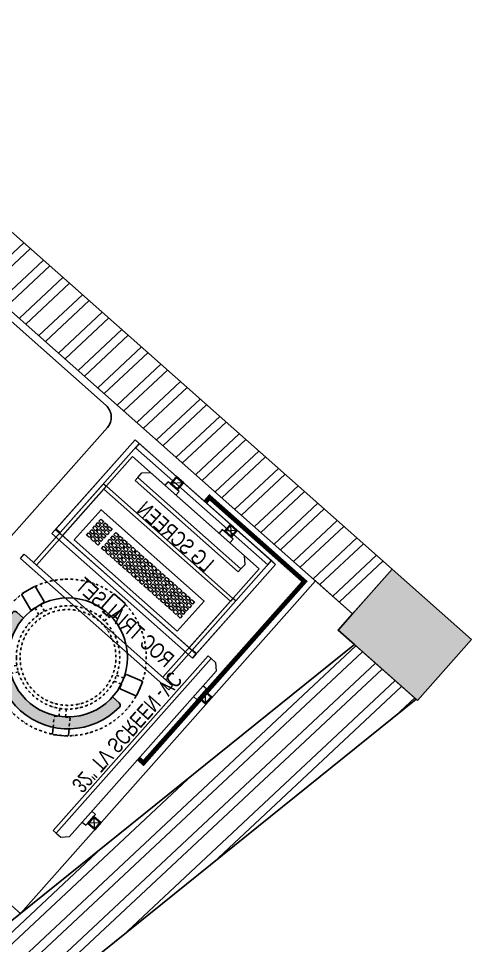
# Model space of a CAD drawing. Header units: feet. Extents: x 2658791 to 2675396, y -5466277 to -5453577.
# Drawn here: x 2673950 to 2675396, y -5463162 to -5460201 of the extents above; entities that cross this region are included whole.
import ezdxf

# ---------------------------------------------------------------- set-up
doc = ezdxf.new("R2010")
doc.units = ezdxf.units.FT
doc.header["$LTSCALE"] = 33
doc.header["$MEASUREMENT"] = 0
for name, pattern in [('ACAD_ISO03W100', [30, 12, -18]), ('DASHDOT2', [0.5, 0.25, -0.125, 0, -0.125]), ('HIDDEN', [9.524999999999995, 6.349999999999997, -3.174999999999998])]:
    doc.linetypes.add(name, pattern=pattern)
doc.layers.add('A-WALL', color=1, linetype='Continuous')
doc.layers.add('PDF_Geometry', color=7, linetype='Continuous')
for name, color, linetype, lineweight in [('Column', 243, 'Continuous', 9), ('Floor-Unit', 1, 'Continuous', 13), ('HATCH', 9, 'Continuous', 9), ('LENS-DIM', 252, 'Continuous', 5), ('LENS-FURNITURE', 13, 'Continuous', 9), ('LENS-TEXT', 31, 'Continuous', 5), ('LENS_DIMENSION', 193, 'Continuous', 0), ('LENS_PARTITION', 21, 'Continuous', 25), ('LK-EQPMT', 3, 'Continuous', 18), ('LN-ELEVATION-1', 81, 'Continuous', 25), ('LN-ELEVATION-2', 103, 'Continuous', 20), ('LN-HATCH', 251, 'Continuous', 0), ('TV', 92, 'Continuous', 18)]:
    doc.layers.add(name, color=color, linetype=linetype, lineweight=lineweight)
doc.styles.get("Standard").update_dxf_attribs({"font": 'GILC____.TTF'})

# ---------------------------------------------------------------- blocks, each defined once
blk = doc.blocks.new('A$C789c81e5')
at = {"layer": 'Column'}
h = blk.add_hatch(color=8, dxfattribs=at)
h.dxf.hatch_style = 1
h.paths.add_polyline_path([(-8311.492409706118, 960), (-8641.492409706116, 960), (-8641.492409706116, 700), (-8311.492409706118, 700)])
h.paths.add_polyline_path([(-4736.492409706115, 1080), (-4736.492409706115, 700), (-5206.492410182953, 700), (-5206.492410182953, 960), (-4986.492409706116, 960), (-4986.492409706116, 1080)])
h.paths.add_polyline_path([(-1094.007965486496, 700), (-1114.276582622435, 1132.009233456105), (-1373.990896218922, 1119.824192863889), (-1366.492409706116, 960), (-1516.492409706116, 960), (-1516.492409706116, 700)])
h.paths.add_polyline_path([(-1503.339784145355, 3876.791524887085), (-1243.625470195897, 3888.976565160789), (-1222.535977363586, 3439.471020698547), (-1482.250291312113, 3427.285980423913)])
h.paths.add_polyline_path([(-8641.492409706116, 4200), (-8381.492409706118, 4200), (-8381.492409706118, 3810), (-8641.492409706116, 3810)])
h.paths.add_polyline_path([(-5154.556396007538, 6972.306147575378), (-4896.390229654032, 6941.480336589738), (-4941.443337128498, 6564.160555745475), (-5199.609504167922, 6594.986366735771)])
h.paths.add_polyline_path([(-1595.250930786133, 6779.954229354858), (-1625.953193664551, 6490.197557449341), (-1611.185774791985, 6175.441929840483), (-1351.471461296081, 6187.626970291137), (-1365.30828666687, 6482.547757148743), (-1336.698299407959, 6752.558309555054)])
h.paths.add_polyline_path([(-8641.492409706116, 7360), (-8381.492409706118, 7360), (-8381.492409706118, 6980), (-8641.492409706116, 6980)])
h.paths.add_polyline_path([(-6192.364139080048, 10137.73077964782), (-5940.250744475983, 10422.05249279085), (-5745.714836198836, 10249.55385485384), (-5997.82822947111, 9965.232141642831)])
h.paths.add_polyline_path([(-4115.745920181274, 12479.64383792877), (-3856.997962714639, 12771.44770124461), (-3662.462054391858, 12598.94906314369), (-3921.21001044428, 12307.14519981015)])
h.paths.add_polyline_path([(271.4398036003113, 10231.86974811554), (584.3736547310835, 9999.12008652091), (351.6239946372807, 9686.186235813424), (38.69014285923913, 9918.93589718081)])
h.paths.add_polyline_path([(-858.1754870414734, 16153.37965774536), (-633.5505302879028, 16406.70119558833), (-439.0146213681437, 16234.20255690254), (-663.6395783424377, 15980.88102054596)])
at = {"layer": 'LN-HATCH'}
h = blk.add_hatch(dxfattribs=at)
h.set_pattern_fill('ANSI32', color=256, scale=222, angle=88.10999999999999)
h.set_pattern_definition([(133.11, (0, 0), (-60.77608072651567, -56.89314995255626), []), (133.11, (1.294310255814574, 39.22307682720641), (-60.77608072651567, -56.89314995255626), [])])
h.paths.add_polyline_path([(143.0014266967773, 9841.352676391602), (41.54644584655762, 9704.945613861086), (250.1690135002136, 9549.77917289734), (351.6239946372807, 9686.186235813424)])
h.paths.add_polyline_path([(1647.037220766097, 11221.78926352629), (697.7645153999327, 10151.57504081726), (584.3736548423767, 9999.120086669922), (382.7661848068237, 10149.06893444061), (1459.539053643848, 11387.87552453516)])
h.paths.add_polyline_path([(-442.4866995890624, 16230.28690923284), (2666.07070684433, 12370.65224266052), (2261.10444688797, 11914.09146976471), (2066.595031738281, 12086.61998176574), (2248.05396938324, 12295.42146110534), (2197.7392578125, 12537.63692378998), (-617.4290962624362, 16032.99504417833)])
h.paths.add_polyline_path([(2066.595031738281, 12086.61998176574), (1656.445931853055, 11614.45266670952), (1846.108580330647, 11446.22320398999), (2261.104447755031, 11914.0914689945)])
h.paths.add_polyline_path([(-3856.997962714639, 12771.44770124461), (-858.175492033828, 16153.37966217101), (-716.0146304476074, 16027.32296070643), (-3714.837113392074, 12645.39101016521)])
h.paths.add_polyline_path([(-5940.250744475983, 10422.05249279085), (-4115.745920181274, 12479.64383792877), (-3973.58506357437, 12353.58714090474), (-5798.08989187004, 10295.99579888955)])
h.paths.add_polyline_path([(-8641.492409706116, 7360), (-6192.364139080048, 10137.73077964782), (-6050.203282833099, 10011.67408275604), (-8401.492409706116, 7360)])
h.paths.add_polyline_path([(-8451.492409706116, 4200), (-8641.492409706116, 4200), (-8641.492409706116, 6980), (-8451.492409706116, 6980)])
h.paths.add_polyline_path([(-8381.492409706118, 1090), (-8451.492409706116, 1090), (-8451.492409706116, 3810), (-8641.492409706116, 3810), (-8641.492409706116, 960), (-8381.492409706118, 960)])
at = {"layer": 'A-WALL'}
for points in [[(-442.4866995890624, 16230.28690923284), (2666.07070684433, 12370.65224266052), (2261.10444688797, 11914.09146976471), (2066.595031738281, 12086.61998176574), (2248.05396938324, 12295.42146110534), (2197.7392578125, 12537.63692378998), (-617.4290962624362, 16032.99504417833)], [(-3856.997962714639, 12771.44770124461), (-858.175492033828, 16153.37966217101), (-716.0146304476074, 16027.32296070643), (-3714.837113392074, 12645.39101016521)]]:
    blk.add_lwpolyline(points, close=True, dxfattribs=at)
at = {"layer": 'Column'}
blk.add_lwpolyline([(-858.1754870414734, 16153.37965774536), (-633.5505302879028, 16406.70119558833), (-439.0146213681437, 16234.20255690254), (-663.6395783424377, 15980.88102054596)], close=True, dxfattribs=at)
blk = doc.blocks.new('MOROTISED TABLE-TRIAL SET 950x600')
at = {"layer": 'PDF_Geometry', "lineweight": 25}
blk.add_lwpolyline([(415.5923622683621, 2.18279e-11), (550.0003704861738, 2.18279e-11, 0.4142524001247118), (599.9958994225599, 50.00260162355697), (599.9958994225599, 899.9973678589085, 0.4142518501714829), (550.0003704861738, 950.0000000000218), (50.00260613718999, 950.0000000000218, 0.4142929195148918), (4.605390131e-07, 899.9973678589085), (4.605390131e-07, 50.00260162355697, 0.414163635492108), (50.00260613718999, 2.18279e-11), (415.5923622683621, 2.18279e-11)], format="xyb", dxfattribs=at)
blk = doc.blocks.new('TRIAL SET ROC')
at = {"layer": 'LENS-DIM', "ltscale": 0.5}
for points in [[(-400.3652351796627, -364.3162249757442), (-430.3652351796626, -364.3162249757442)], [(169.6347648203373, -364.3162249757442), (139.6347648203373, -364.3162249757442)]]:
    blk.add_lwpolyline(points, dxfattribs=at)
at = {"layer": 'LENS-FURNITURE'}
blk.add_lwpolyline([(-430.3652351796626, 18), (169.6347648203373, 18), (169.6347648203373, -382.3162249757443), (-430.3652351796626, -382.3162249757443)], close=True, dxfattribs=at)
at = {"layer": 'LENS-FURNITURE', "color": 146}
for points in [[(-412.3652351796627, -153.6065521437457), (-400.3652351796627, -153.6065521437457), (-400.3652351796628, -490.6065521437458), (-412.3652351796627, -490.6065521437458)], [(139.6347648203373, -153.6065521437458), (-400.3652351796627, -153.6065521437457), (-400.3652351796627, -165.6065521437457), (139.6347648203373, -165.6065521437458)], [(151.6347648203373, -153.6065521437458), (139.6347648203373, -153.6065521437458), (139.6347648203372, -490.6065521437458), (151.6347648203373, -490.6065521437458)], [(192.1347648203373, -490.6065521437458), (-440.8652351796627, -490.6065521437458), (-440.8652351796627, -508.6065521437458), (192.1347648203373, -508.6065521437458)]]:
    blk.add_lwpolyline(points, close=True, dxfattribs=at)
at = {"layer": 'LN-ELEVATION-2'}
for points in [[(-430.3652351796626, 18), (-412.3652351796627, 18), (-412.3652351796627, -362.3162249757442), (-430.3652351796626, -362.3162249757442)], [(-412.3652351796627, 18), (151.6347648203373, 18), (151.6347648203373, 0), (-412.3652351796627, 0)], [(169.6347648203373, 18), (151.6347648203373, 18), (151.6347648203373, -362.3162249757442), (169.6347648203373, -362.3162249757442)], [(169.6347648203373, -364.3162249757442), (-430.3652351796626, -364.3162249757442), (-430.3652351796626, -382.3162249757443), (169.6347648203373, -382.3162249757443)], [(169.6347648203373, -382.3162249757443), (-430.3652351796626, -382.3162249757443), (-430.3652351796626, -364.3162249757442), (169.6347648203373, -364.3162249757442)]]:
    blk.add_lwpolyline(points, close=True, dxfattribs=at)
at = {"layer": 'LN-ELEVATION-2', "linetype": 'HIDDEN', "ltscale": 100}
blk.add_lwpolyline([(-400.3652351796627, -364.3162249757442), (139.6347648203373, -364.3162249757442), (139.6347648203373, -27.35909500904381), (-400.3652351796627, -27.35909500904381)], close=True, dxfattribs=at)
at = {"insert": (-386.8645105547048, -414.1468168679739), "char_height": 50, "attachment_point": 1}
blk.add_mtext_dynamic_manual_height_columns('ROC TRIAL SET', width=625.228464345434, gutter_width=500, heights=[0], dxfattribs=at)
blk = doc.blocks.new('*U28')
at = {"layer": 'LK-EQPMT', "ltscale": 12}
blk.add_lwpolyline([(5.986879315214991, 4.914598100478997), (-5.986879315214991, 4.914598100478997), (-5.986879315214991, -4.914598100478997), (5.986879315214991, -4.914598100478997)], close=True, dxfattribs=at)
blk = doc.blocks.new('*U29')
at = {"color": 0, "linetype": 'ByBlock', "lineweight": -2}
for p in [(0, 0), (17.96063794564497, 0), (35.92127589128995, 0), (53.88191383693492, 0), (71.8425517825799, 0), (89.80318972822487, 0), (107.7638276738698, 0), (125.7244656195148, 0), (143.6851035651598, 0), (161.6457415108048, 0), (179.6063794564497, 0), (197.5670174020947, 0), (215.5276553477397, 0), (233.4882932933847, 0), (251.4489312390296, 0), (269.4095691846746, 0), (287.3702071303196, 0), (305.3308450759646, 0), (323.2914830216096, 0), (-9e-16, -14.74379430143699), (-1.8e-15, -29.48758860287398), (17.96063794564497, -14.74379430143699), (17.96063794564497, -29.48758860287398), (35.92127589128995, -14.74379430143699), (35.92127589128995, -29.48758860287398), (53.88191383693492, -14.74379430143699), (53.88191383693492, -29.48758860287398), (71.8425517825799, -14.74379430143699), (71.8425517825799, -29.48758860287398), (89.80318972822487, -14.74379430143699), (89.80318972822487, -29.48758860287398), (107.7638276738698, -14.74379430143699), (107.7638276738698, -29.48758860287398), (125.7244656195148, -14.74379430143699), (125.7244656195148, -29.48758860287398), (143.6851035651598, -14.74379430143699), (143.6851035651598, -29.48758860287398), (161.6457415108048, -14.74379430143699), (161.6457415108048, -29.48758860287398), (179.6063794564497, -14.74379430143699), (179.6063794564497, -29.48758860287398), (197.5670174020947, -14.74379430143699), (197.5670174020947, -29.48758860287398), (215.5276553477397, -14.74379430143699), (215.5276553477397, -29.48758860287398), (233.4882932933847, -14.74379430143699), (233.4882932933847, -29.48758860287398), (251.4489312390296, -14.74379430143699), (251.4489312390296, -29.48758860287398), (269.4095691846746, -14.74379430143699), (269.4095691846746, -29.48758860287398), (287.3702071303196, -14.74379430143699), (287.3702071303196, -29.48758860287398), (305.3308450759646, -14.74379430143699), (305.3308450759646, -29.48758860287398), (323.2914830216096, -14.74379430143699), (323.2914830216096, -29.48758860287398), (-2.7e-15, -44.23138290431096), (-3.6e-15, -58.97517720574795), (17.96063794564497, -44.23138290431096), (17.96063794564497, -58.97517720574795), (35.92127589128995, -44.23138290431096), (35.92127589128994, -58.97517720574795), (53.88191383693492, -44.23138290431096), (53.88191383693492, -58.97517720574795), (71.8425517825799, -44.23138290431096), (71.8425517825799, -58.97517720574795), (89.80318972822487, -44.23138290431096), (89.80318972822487, -58.97517720574795), (107.7638276738698, -44.23138290431096), (107.7638276738698, -58.97517720574795), (125.7244656195148, -44.23138290431096), (125.7244656195148, -58.97517720574795), (143.6851035651598, -44.23138290431096), (143.6851035651598, -58.97517720574795), (161.6457415108048, -44.23138290431096), (161.6457415108048, -58.97517720574795), (179.6063794564497, -44.23138290431096), (179.6063794564497, -58.97517720574795), (197.5670174020947, -44.23138290431096), (197.5670174020947, -58.97517720574795), (215.5276553477397, -44.23138290431096), (215.5276553477397, -58.97517720574795), (233.4882932933847, -44.23138290431096), (233.4882932933847, -58.97517720574795), (251.4489312390296, -44.23138290431096), (251.4489312390296, -58.97517720574795), (269.4095691846746, -44.23138290431096), (269.4095691846746, -58.97517720574795), (287.3702071303196, -44.23138290431096), (287.3702071303196, -58.97517720574795), (305.3308450759646, -44.23138290431096), (305.3308450759646, -58.97517720574795), (323.2914830216096, -44.23138290431096), (323.2914830216096, -58.97517720574795)]:
    blk.add_blockref('*U28', p, dxfattribs=at)
blk = doc.blocks.new('*U26')
at = {"layer": 'LK-EQPMT', "ltscale": 12}
blk.add_lwpolyline([(5.986879315214991, 4.914598100478997), (-5.986879315214991, 4.914598100478997), (-5.986879315214991, -4.914598100478997), (5.986879315214991, -4.914598100478997)], close=True, dxfattribs=at)
blk = doc.blocks.new('*U27')
at = {"color": 0, "linetype": 'ByBlock', "lineweight": -2}
for p in [(0, 0), (17.96063794564497, 0), (35.92127589128995, 0), (-9e-16, -14.74379430143699), (-1.8e-15, -29.48758860287398), (17.96063794564497, -14.74379430143699), (17.96063794564497, -29.48758860287398), (35.92127589128995, -14.74379430143699), (35.92127589128995, -29.48758860287398), (-2.7e-15, -44.23138290431096), (-3.6e-15, -58.97517720574795), (17.96063794564497, -44.23138290431096), (17.96063794564497, -58.97517720574795), (35.92127589128995, -44.23138290431096), (35.92127589128994, -58.97517720574795)]:
    blk.add_blockref('*U26', p, dxfattribs=at)
blk = doc.blocks.new('*U21')
at = {"ltscale": 12}
blk.add_lwpolyline([(8.040144996717572, 2.91038e-11), (8.040144996717572, 129.0940371821052), (448.0401449967176, 129.0940371821052), (448.0401449967176, 2.91038e-11)], close=True, dxfattribs=at)
for name, p in [('*U29', (35.16895717114949, 101.6202952143818)), ('*U27', (386.6121428576974, 101.6202952143818))]:
    blk.add_blockref(name, p)
blk = doc.blocks.new('CLINIC SCREEN')
at = {"layer": 'TV'}
for p, q in [((-103.1090284836336, 42.85441964946222), (-127.4114311772946, 18.55201695591665)), ((-127.4114311772946, 42.85441964946222), (-103.1090284836336, 18.55201695591665)), ((102.7052824410566, 42.85441964946222), (127.007685134602, 18.55201695591665))]:
    blk.add_line(p, q, dxfattribs=at)
at = {"layer": 'TV', "ltscale": 12}
for p, q in [((-220.0000000000082, -19.41163062257681), (-200.5883693773149, 0)), ((200.5883693773149, 0), (-200.5883693773149, 0)), ((-138.5315413423604, 0), (-138.5315413423604, 15.514207008644)), ((-138.5315413423604, 15.514207008644), (-91.98892031613741, 15.514207008644)), ((-91.98892031613741, 15.514207008644), (-91.98892031613741, 0)), ((91.98892031610741, 15.514207008644), (91.98892031610741, 0)), ((91.98892031610741, 15.514207008644), (138.5315413423595, 15.514207008644)), ((138.5315413423595, 0), (138.5315413423595, 15.514207008644)), ((219.9999999999918, -19.41163062257681), (200.5883693773149, 0)), ((-220.0000000000082, -38.82326124538668), (-220.0000000000082, -19.41163062257681)), ((219.9999999999918, -38.82326124538668), (219.9999999999918, -19.41163062257681))]:
    blk.add_line(p, q, dxfattribs=at)
at = {"layer": 'TV'}
for points in [[(-130.4492315140169, 15.51421661919448), (-100.0712281470269, 15.51421661919448), (-100.0712281470269, 45.89221998606814), (-130.4492315140169, 45.89221998606814)], [(-127.4114311772946, 18.55201695591665), (-103.1090284836336, 18.55201695591665), (-103.1090284836336, 42.85441964946222), (-127.4114311772946, 42.85441964946222)], [(130.0454854713243, 15.51421661919448), (99.66748210433435, 15.51421661919448), (99.66748210433435, 45.89221998606814), (130.0454854713243, 45.89221998606814)], [(127.007685134602, 18.55201695591665), (102.7052824410566, 18.55201695591665), (102.7052824410566, 42.85441964946222), (127.007685134602, 42.85441964946222)]]:
    blk.add_lwpolyline(points, close=True, dxfattribs=at)
at = {"layer": 'TV', "ltscale": 12}
blk.add_lwpolyline([(-220.0000000000082, -51.71278328332107), (-220.0000000000082, -38.82326124538668), (219.9999999999918, -38.82326124538668), (219.9999999999918, -51.71278328332107)], close=True, dxfattribs=at)
at = {"layer": 'Floor-Unit', "color": 0, "ltscale": 2, "insert": (5.199680584678389, -100.4085774972336), "char_height": 50, "attachment_point": 5}
blk.add_mtext_dynamic_manual_height_columns('LG SCREEN', width=466.4796511627907, gutter_width=12.5, heights=[0], dxfattribs=at)
blk = doc.blocks.new('32INCH VC FOR CLINIC')
at = {"layer": 'LK-EQPMT'}
for p, q in [((116.8909715171903, 152.5672029328125), (92.58856882341206, 128.264800239267)), ((92.58856882341206, 152.5672029328125), (116.8909715171903, 128.264800239267)), ((627.7052824404091, 152.5672029328125), (652.0076851341872, 128.264800239267))]:
    blk.add_line(p, q, dxfattribs=at)
at = {"layer": 'LK-EQPMT', "ltscale": 12}
for p, q in [((81.46845865808427, 109.7127832833503), (81.46845865808427, 125.2269902919943)), ((81.46845865808427, 125.2269902919943), (128.0110796838999, 125.2269902919943)), ((128.0110796838999, 125.2269902919943), (128.0110796838999, 109.7127832833503)), ((616.9889203161001, 125.2269902919943), (616.9889203161001, 109.7127832833503)), ((616.9889203161001, 125.2269902919943), (663.5315413419156, 125.2269902919943)), ((663.5315413419156, 109.7127832833503), (663.5315413419156, 125.2269902919943)), ((0, 90.30115266077335), (19.41163062304258, 109.7127832833503)), ((0, 70.88952203796362), (0, 90.30115266077335)), ((725.5883693769574, 109.7127832833503), (19.41163062304258, 109.7127832833503)), ((745, 90.30115266077335), (725.5883693769574, 109.7127832833503)), ((745, 70.88952203796362), (745, 90.30115266077335))]:
    blk.add_line(p, q, dxfattribs=at)
at = {"layer": 'LK-EQPMT'}
for points in [[(89.55076848529278, 125.2269999025447), (119.9287718534469, 125.2269999025447), (119.9287718534469, 155.6050032694184), (89.55076848529278, 155.6050032694184)], [(92.58856882341206, 128.264800239267), (116.8909715171903, 128.264800239267), (116.8909715171903, 152.5672029328125), (92.58856882341206, 152.5672029328125)], [(655.0454854704439, 125.2269999025447), (624.6674821041522, 125.2269999025447), (624.6674821041522, 155.6050032694184), (655.0454854704439, 155.6050032694184)], [(652.0076851341872, 128.264800239267), (627.7052824404091, 128.264800239267), (627.7052824404091, 152.5672029328125), (652.0076851341872, 152.5672029328125)]]:
    blk.add_lwpolyline(points, close=True, dxfattribs=at)
at = {"layer": 'LK-EQPMT', "ltscale": 12}
blk.add_lwpolyline([(0, 58.0000000000291), (0, 70.88952203796362), (745, 70.88952203796362), (745, 58.0000000000291)], close=True, dxfattribs=at)
at = {"layer": 'LENS-TEXT', "color": 0, "ltscale": 2, "insert": (391.1996805854142, 25.6359011628374), "char_height": 50, "attachment_point": 5}
blk.add_mtext_dynamic_manual_height_columns('32" TV SCREEN -VC', width=466.4796511627907, gutter_width=12.5, heights=[0], dxfattribs=at)
blk = doc.blocks.new('DR STOOL')
at = {"layer": 'HATCH'}
h = blk.add_hatch(dxfattribs=at)
h.set_pattern_fill('ANSI36', color=250, angle=-90.00000000000001)
h.set_pattern_definition([(315, (-227.8099174643867, 917.3997257252777), (6.173926083235043, -1.683798022700468), [7.9375, -1.587499999999999, 0, -1.587499999999999])])
edge = h.paths.add_edge_path()
edge.add_line((-190.0000000041909, 4.511094e-10), (-218.6899174675346, 4.511094e-10))
edge.add_arc((-218.6899174670689, 9.120000000388245), 9.119999999940092, 177.6119845363388, 269.9999999996136, ccw=False)
edge.add_arc((-1.8626451e-09, 3.565219e-10), 228.000000002257, 2.3880154632688004, 177.6119845367313, ccw=False)
edge.add_arc((218.6899174633436, 9.120000000497384), 9.120000000051716, -90.00000000034493, 2.3880154629299, ccw=False)
edge.add_line((218.6899174633436, 4.511094e-10), (190, 4.511094e-10))
edge.add_arc((-1.8626451e-09, 4.511094e-10), 190.000000001979, -1.27e-14, 180)
at = {"layer": 'LN-ELEVATION-1', "color": 1, "ltscale": 100}
for p, q in [((-128.6221585394814, 215.4841044476634), (-165.2704676063731, 189.0243927398114)), ((-124.7228340068832, 214.8545704018979), (-128.6221585394814, 215.4841044476634)), ((-112.6981821293011, 198.1996966340157), (-124.7228340068832, 214.8545704018979)), ((124.7553772013634, 214.9803744515593), (112.5488144652918, 198.2845540212292)), ((128.7014972954057, 215.5933048763618), (124.7553772013634, 214.9803744515593)), ((128.7014972954057, 215.5933048763618), (124.7553772013634, 214.9803744515593)), ((165.1911288509145, 188.915192311113), (128.7014972954057, 215.5933048763618)), ((165.1911288509145, 188.915192311113), (128.7014972954057, 215.5933048763618)), ((-165.2704676063731, 189.0243927398114), (-165.9069543029182, 185.0820035930228)), ((-165.9069543029182, 185.0820035930228), (-153.8003208162263, 168.3135803133482)), ((153.6734594982117, 168.4294150282658), (165.7973639420234, 185.0121775862135)), ((165.7973639420234, 185.0121775862135), (165.1911288509145, 188.915192311113)), ((165.7973639420234, 185.0121775862135), (165.1911288509145, 188.915192311113)), ((-242.9550312487409, -52.24013893969095), (-244.7482102331705, -55.75945052818861)), ((-244.7482102331705, -55.75945052818861), (-230.7800458371639, -98.74904560100549)), ((-191.2928382232785, -35.45407700946089), (-242.9550312487409, -52.24013893969095)), ((-187.9259491492994, -37.1695928365807), (-191.2928382232785, -35.45407700946089)), ((-184.1424400564283, -48.81403796559607), (-187.9259491492994, -37.1695928365807)), ((188.0651108901948, -36.96233201187715), (184.0504167033359, -49.19388854173303)), ((191.3981811110861, -35.27656588272658), (188.0651108901948, -36.96233201187715)), ((243.0100176925771, -52.21682526778022), (191.3981811110861, -35.27656588272658)), ((230.715890809428, -98.7280946081737), (244.8123673382215, -55.78040257930116)), ((244.8123673382215, -55.78040257930116), (243.0100176925771, -52.21682526778022)), ((-227.2218665438704, -100.5620286722478), (-175.5596735184081, -83.7759667420105)), ((-173.8639617776498, -80.4479453730819), (-177.8421125086024, -68.2044548037811)), ((-175.5596735184081, -83.7759667420105), (-173.8639617776498, -80.4479453730819)), ((177.6922140880488, -68.56540505095472), (173.8739495249465, -80.1985000452405)), ((173.8739495249465, -80.1985000452405), (175.5794035866856, -83.5704969359358)), ((175.5794035866856, -83.5704969359358), (227.1912401677109, -100.5107563209894)), ((-230.7800458371639, -98.74904560100549), (-227.2218665438704, -100.5620286722478)), ((227.1912401677109, -100.5107563209894), (230.715890809428, -98.7280946081737)), ((-22.72193054761737, -190.2142363802995), (-25.39390889601782, -192.886214728569)), ((-25.39390889601782, -192.886214728569), (-25.39390889601782, -247.2070584567482)), ((-10.47823652112856, -190.2142363802995), (-22.72193054761737, -190.2142363802995)), ((22.78362171910703, -190.2142363802995), (9.910054048988968, -190.2142363802995)), ((25.42475448176265, -192.8553691428751), (22.78362171910703, -190.2142363802995)), ((25.42475448176265, -247.1762128710543), (25.42475448176265, -192.8553691428751)), ((-25.39390889601782, -247.2070584567482), (-22.60096735274419, -250)), ((-22.60096735274419, -250), (22.60096735274419, -250)), ((22.60096735274419, -250), (25.42475448176265, -247.1762128710543))]:
    blk.add_line(p, q, dxfattribs=at)
at = {"layer": 'LN-ELEVATION-1', "linetype": 'DASHDOT2'}
for p, q in [((-92.92521573789418, 170.8129362839827), (-112.6981821293011, 198.1996966340157)), ((112.5488144652918, 198.2845540212292), (92.69529851106927, 171.1294289919315)), ((-153.8003208162263, 168.3135803133482), (-134.1093360339291, 141.0403694751003)), ((-103.4542870586738, 159.9154408004979), (-93.52748446213081, 167.0824927485227)), ((-88.15393704269081, 139.4771787207864), (-103.4542870586738, 159.9154408004979)), ((-93.52748446213081, 167.0824927485227), (-92.92521573789418, 170.8129362839827)), ((103.6608748426661, 159.8406005539291), (88.19885099539533, 139.4487815762331)), ((92.69529851106927, 171.1294289919315), (93.26858203159645, 167.4385604566923)), ((93.26858203159645, 167.4385604566923), (103.6608748426661, 159.8406005539291)), ((133.7372852512635, 141.1612321265929), (153.6734594982117, 168.4294150282658)), ((-134.1093360339291, 141.0403694751003), (-130.4219571123831, 140.4450534014686)), ((-130.4219571123831, 140.4450534014686), (-119.9844727469608, 147.9808124662595)), ((-119.9844727469608, 147.9808124662595), (-105.3687285655178, 126.9741353208374)), ((105.4096150295809, 126.94019481352), (120.1194891873747, 147.8074627162714)), ((120.1194891873747, 147.8074627162714), (130.0033113472163, 140.5812532722048)), ((130.0033113472163, 140.5812532722048), (133.7372852512635, 141.1612321265929)), ((-159.954806596972, -40.49024384317454), (-184.1424400564283, -48.81403796559607)), ((184.0504167033359, -49.19388854173303), (159.8786162491887, -40.79004861696012)), ((-177.8421125086024, -68.2044548037811), (-153.4148110738024, -60.73628028803068)), ((153.3006618716754, -61.02382378749462), (177.6922140880488, -68.56540505095472)), ((-10.92024635523557, -164.6382343793375), (-10.47823652112856, -190.2142363802995)), ((9.910054048988968, -190.2142363802995), (10.35584833659231, -164.674698740353))]:
    blk.add_line(p, q, dxfattribs=at)
at = {"layer": 'LN-ELEVATION-1', "color": 1, "ltscale": 100}
blk.add_lwpolyline([(-190.0000000023283, 0), (-218.6899174656719, 0, -0.4264743413925903), (-227.8019973598421, 9.5, -0.959166304662544), (227.8019973593764, 9.5, -0.4264743413925903), (218.6899174647406, 0), (190.0000000013969, 0)], format="xyb", dxfattribs=at)
at = {"layer": 'LN-ELEVATION-1', "linetype": 'DASHDOT2'}
for radius in [250, 165, 153]:
    blk.add_circle((0, 0), radius, dxfattribs=at)
at = {"layer": 'LN-ELEVATION-1', "color": 1, "ltscale": 100}
blk.add_circle((0, 0), 190, dxfattribs=at)

msp = doc.modelspace()

# ---------------------------------------------------------------- linework, layer by layer
at = {"color": 13, "linetype": 'ACAD_ISO03W100', "ltscale": 0.01, "const_width": 15}
msp.add_lwpolyline([(2674546.709781503, -5461745.82463159), (2674560.217151337, -5461730.591650585), (2674863.286185193, -5461999.328644636), (2674349.107553489, -5462579.195297147), (2674333.475680377, -5462565.334222203)], dxfattribs=at)
at = {"layer": 'LENS_PARTITION'}
for points in [[(2673956.470019295, -5463059.675029994), (2674898.577967528, -5461997.20968264), (2675017.089545948, -5462102.296120957), (2674970.647605182, -5462154.671173277), (2675022.761628814, -5462200.881655356)], [(2673170.896187757, -5462363.091986256), (2673956.470019186, -5463059.675029959), (2673877.485449539, -5463123.289358811), (2673104.550552833, -5462437.913495474)]]:
    msp.add_lwpolyline(points, close=True, dxfattribs=at)

# ---------------------------------------------------------------- block references
at = {"xscale": -1}
for name, p, rotation in [('TRIAL SET ROC', (2674437.226339053, -5461672.800865782), 318.4359944295251), ('*U21', (2674463.133933115, -5462163.918537381), 318.4359944295251), ('32INCH VC FOR CLINIC', (2674017.675895316, -5462756.112973273), 228.4359944295251)]:
    msp.add_blockref(name, p, dxfattribs=dict(at, rotation=rotation))
at = {"layer": 'LENS-FURNITURE', "rotation": 228.4359944295251}
msp.add_blockref('MOROTISED TABLE-TRIAL SET 950x600', (2673556.204719886, -5460840.126380519), dxfattribs=at)
at = {"layer": 'LENS-FURNITURE', "xscale": -1, "rotation": 138.4359944295251}
msp.add_blockref('DR STOOL', (2674108.149911314, -5462242.136894306), dxfattribs=at)
at = {"layer": 'LENS_DIMENSION', "rotation": 270}
msp.add_blockref('A$C789c81e5', (2658989.766584637, -5462818.31075162), dxfattribs=at)
at = {"layer": 'LENS_PARTITION', "xscale": -1, "rotation": 318.4359944295251}
msp.add_blockref('CLINIC SCREEN', (2674521.70591072, -5461784.276303998), dxfattribs=at)

doc.saveas('drawing.dxf')
